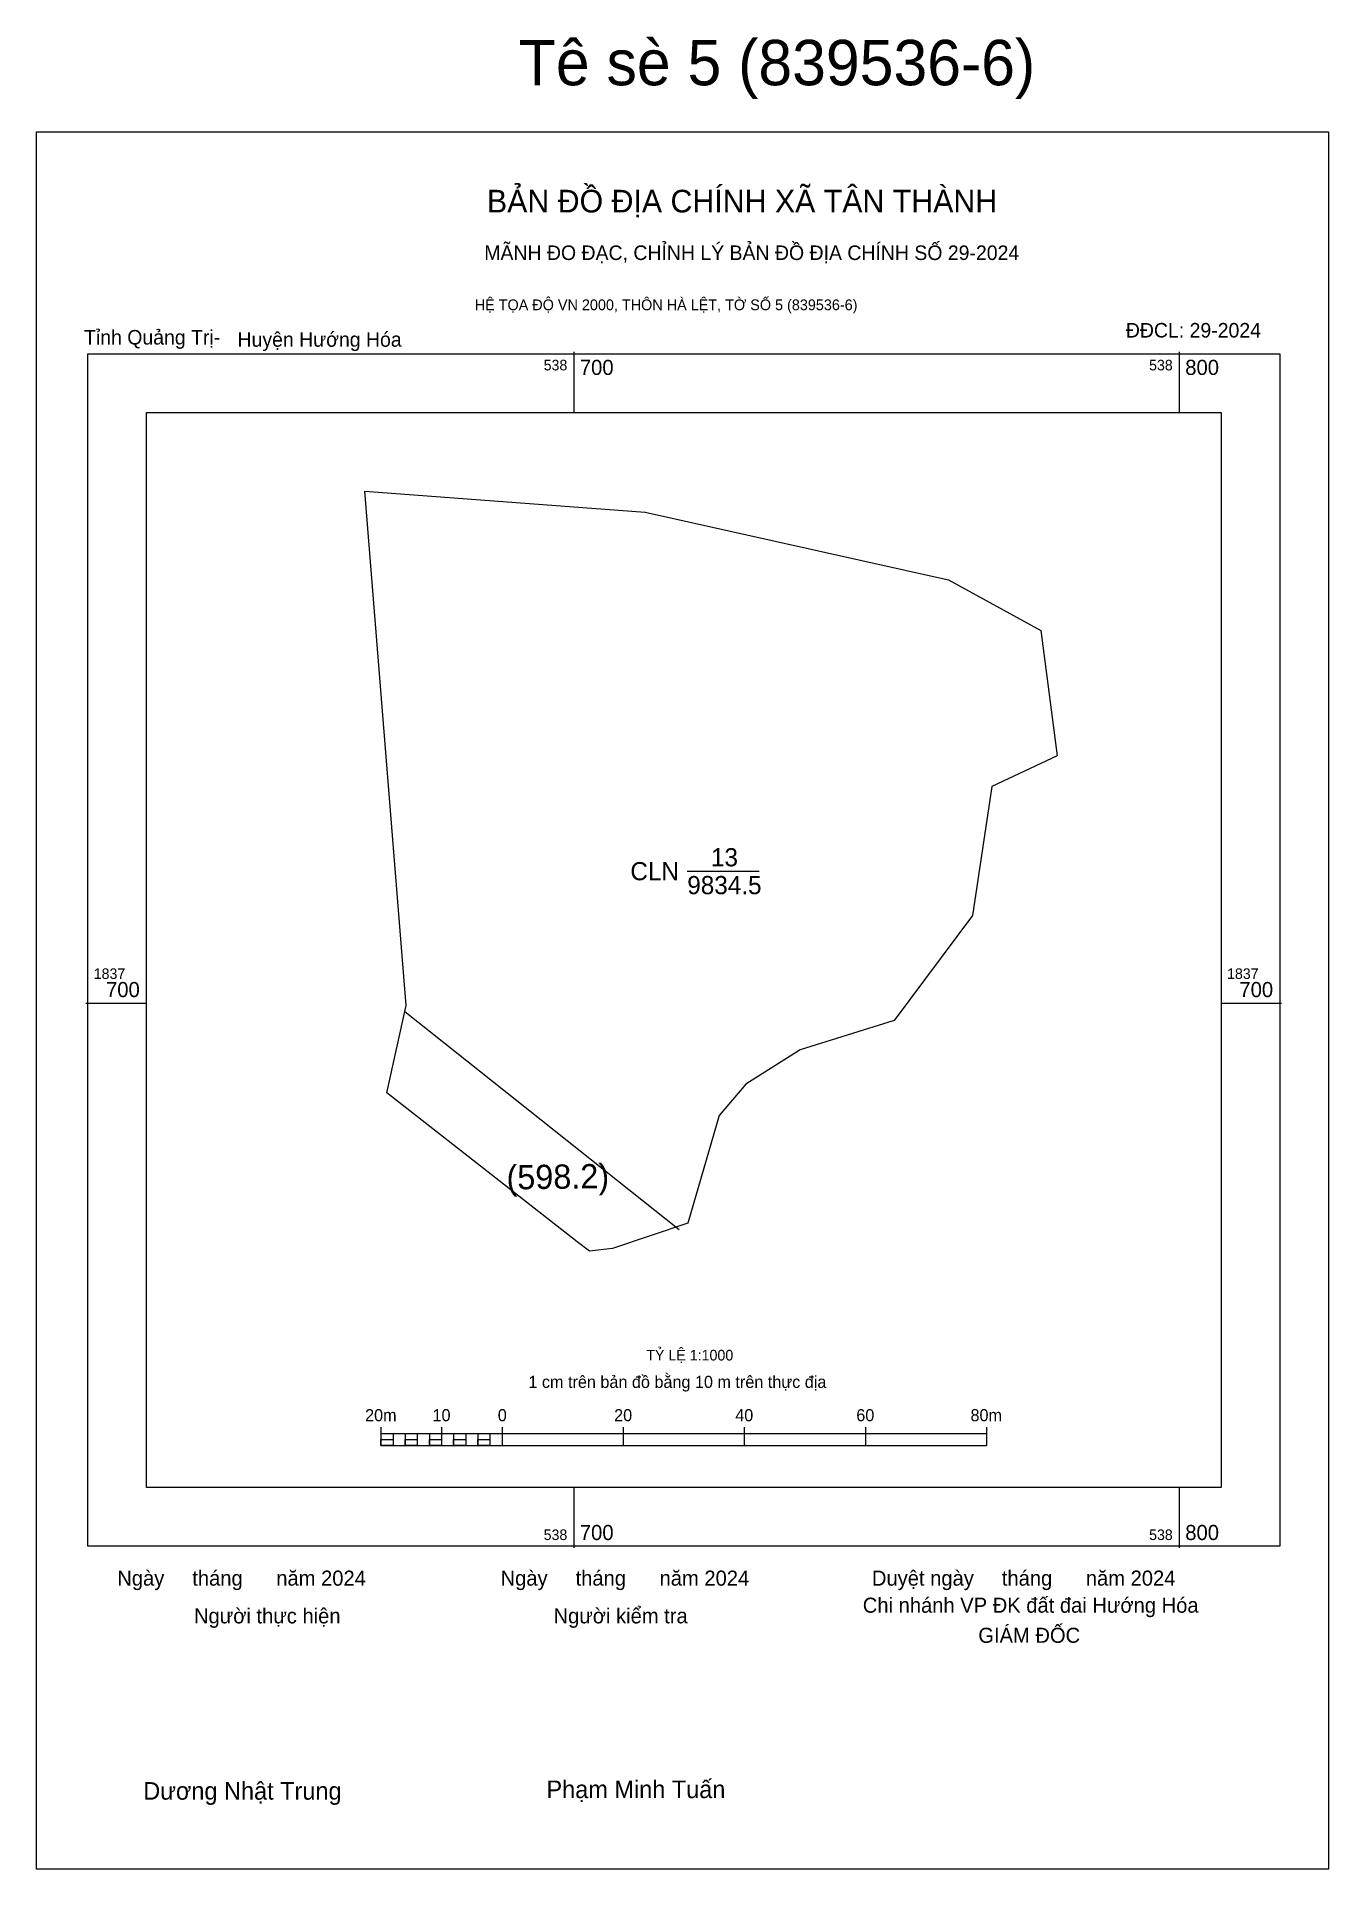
# Model space of a CAD drawing. Extents: x 538611 to 538825, y 1837557 to 1837860.
import ezdxf

# ---------------------------------------------------------------- set-up
doc = ezdxf.new("R2010")
doc.units = 0
for name, color, linetype in [('Level 10', 7, 'Continuous'), ('Level 12', 7, 'Continuous'), ('Level 13', 7, 'Continuous'), ('Level 15', 7, 'Continuous'), ('Level 27', 7, 'Continuous'), ('Level 59', 7, 'Continuous'), ('Level 6', 7, 'Continuous'), ('Level 62', 7, 'Continuous'), ('Level 63', 7, 'Continuous'), ('Level 9', 7, 'Continuous')]:
    doc.layers.add(name, color=color, linetype=linetype)

msp = doc.modelspace()

# ---------------------------------------------------------------- linework, layer by layer
at = {"layer": 'Level 10'}
msp.add_line((538718.74, 1837721.8), (538730.65, 1837721.8), dxfattribs=at)
msp.add_lwpolyline([(538665.47, 1837784.56), (538711.81, 1837781.1), (538761.88, 1837769.91), (538777.14, 1837761.52), (538779.84, 1837740.82), (538769.07, 1837735.79), (538765.87, 1837714.48), (538752.9, 1837697.13), (538737.38, 1837692.31), (538728.42, 1837686.61), (538723.99, 1837681.46), (538718.85, 1837663.66), (538706.38, 1837659.52), (538702.61, 1837659.05), (538700.58, 1837660.61), (538669.12, 1837685.21), (538672.3, 1837699.6)], close=True, dxfattribs=at)
at = {"layer": 'Level 15'}
msp.add_lwpolyline([(538611.28, 1837843.89), (538824.64, 1837843.89), (538824.64, 1837556.98), (538611.28, 1837556.98)], close=True, dxfattribs=at)
at = {"layer": 'Level 27'}
for p, q in [((538665.47, 1837784.56), (538665.47, 1837784.57)), ((538711.81, 1837781.1), (538711.81, 1837781.11)), ((538777.14, 1837761.52), (538777.14, 1837761.53)), ((538779.84, 1837740.82), (538779.85, 1837740.82)), ((538737.38, 1837692.31), (538737.39, 1837692.31)), ((538669.12, 1837685.21), (538669.12, 1837685.2)), ((538700.58, 1837660.61), (538700.57, 1837660.6)), ((538702.61, 1837659.05), (538702.61, 1837659.04))]:
    msp.add_line(p, q, dxfattribs=at)
at = {"layer": 'Level 59'}
msp.add_lwpolyline([(538672.08, 1837698.62), (538717.4, 1837662.64)], dxfattribs=at)
at = {"layer": 'Level 62'}
msp.add_lwpolyline([(538629.4, 1837797.55), (538806.91, 1837797.55), (538806.91, 1837620.04), (538629.4, 1837620.04)], close=True, dxfattribs=at)
at = {"layer": 'Level 63'}
for p, q in [((538700, 1837807.55), (538700, 1837797.55)), ((538800, 1837807.55), (538800, 1837797.55)), ((538619.4, 1837700), (538629.4, 1837700)), ((538806.91, 1837700), (538816.91, 1837700)), ((538668.16, 1837629.97), (538668.16, 1837626.97)), ((538668.16, 1837628.97), (538768.16, 1837628.97)), ((538670.16, 1837628.97), (538670.16, 1837626.97)), ((538672.16, 1837628.97), (538672.16, 1837626.97)), ((538674.16, 1837628.97), (538674.16, 1837626.97)), ((538676.16, 1837628.97), (538676.16, 1837626.97)), ((538678.16, 1837629.97), (538678.16, 1837626.97)), ((538678.16, 1837628.97), (538678.16, 1837626.97)), ((538680.16, 1837628.97), (538680.16, 1837626.97)), ((538682.16, 1837628.97), (538682.16, 1837626.97)), ((538684.16, 1837628.97), (538684.16, 1837626.97)), ((538686.16, 1837628.97), (538686.16, 1837626.97)), ((538688.16, 1837629.97), (538688.16, 1837626.97)), ((538688.16, 1837628.97), (538688.16, 1837626.97)), ((538708.16, 1837629.97), (538708.16, 1837626.97)), ((538728.16, 1837629.97), (538728.16, 1837626.97)), ((538748.16, 1837629.97), (538748.16, 1837626.97)), ((538768.16, 1837629.97), (538768.16, 1837626.97)), ((538668.16, 1837626.97), (538768.16, 1837626.97)), ((538700, 1837620.04), (538700, 1837610.04)), ((538800, 1837620.04), (538800, 1837610.04))]:
    msp.add_line(p, q, dxfattribs=at)
for points in [[(538619.71, 1837807.24), (538816.6, 1837807.24), (538816.6, 1837610.35), (538619.71, 1837610.35)], [(538668.16, 1837627.97), (538670.16, 1837627.97), (538670.16, 1837626.97), (538668.16, 1837626.97)], [(538668.16, 1837627.97), (538670.16, 1837627.97), (538670.16, 1837626.97), (538668.16, 1837626.97)], [(538672.16, 1837627.97), (538674.16, 1837627.97), (538674.16, 1837626.97), (538672.16, 1837626.97)], [(538676.16, 1837627.97), (538678.16, 1837627.97), (538678.16, 1837626.97), (538676.16, 1837626.97)], [(538680.16, 1837627.97), (538682.16, 1837627.97), (538682.16, 1837626.97), (538680.16, 1837626.97)], [(538684.16, 1837627.97), (538686.16, 1837627.97), (538686.16, 1837626.97), (538684.16, 1837626.97)]]:
    msp.add_lwpolyline(points, close=True, dxfattribs=at)

# ---------------------------------------------------------------- texts
at = {"layer": 'Level 12'}
msp.add_text('(598.2)', height=4, rotation=0.8434, dxfattribs=at).set_placement((538688.92, 1837669.23))
at = {"layer": 'Level 13'}
for s, p in [('13', (538722.66, 1837722.6)), ('CLN', (538709.35, 1837720.3)), ('9834.5', (538718.75, 1837718))]:
    msp.add_text(s, height=3, dxfattribs=at).set_placement(p)
at = {"layer": 'Level 6'}
msp.add_text('TỶ LỆ 1:1000', height=1.7579, dxfattribs=at).set_placement((538711.97, 1837641))
at = {"layer": 'Level 63'}
for s, height, p in [('Tê sè 5 (839536-6)', 7.5, (538690.92, 1837851.57)), ('BẢN ĐỒ ĐỊA CHÍNH XÃ TÂN THÀNH', 3.7437, (538685.66, 1837830.57)), ('MÃNH ĐO ĐẠC, CHỈNH LÝ BẢN ĐỒ ĐỊA CHÍNH SỐ 29-2024', 2.4022, (538685.22, 1837822.72)), ('HỆ TỌA ĐỘ VN 2000, THÔN HÀ LỆT, TỜ SỐ 5 (839536-6)', 1.7782, (538683.64, 1837814.43)), ('538', 1.75, (538695.03, 1837804.49)), ('700', 2.5, (538701, 1837803.74)), ('538', 1.75, (538795.03, 1837804.49)), ('800', 2.5, (538801, 1837803.74)), ('1837', 1.75, (538620.71, 1837704)), ('1837', 1.75, (538807.91, 1837704)), ('700', 2.5, (538622.74, 1837701)), ('700', 2.5, (538809.94, 1837701)), ('D', 0.01, (538672.3, 1837699.6)), ('D', 0.01, (538672.3, 1837699.6)), ('D', 0.01, (538672.3, 1837699.6)), ('D', 0.01, (538672.3, 1837699.6)), ('D', 0.01, (538672.3, 1837699.6)), ('D', 0.01, (538672.3, 1837699.6)), ('D', 0.01, (538672.3, 1837699.6)), ('D', 0.01, (538672.3, 1837699.6)), ('D', 0.01, (538672.3, 1837699.6)), ('D', 0.01, (538670.43, 1837689.58)), ('D', 0.01, (538670.43, 1837689.58)), ('1 cm trên bản đồ bằng 10 m trên thực địa', 2, (538692.51, 1837636.47)), ('20m', 2, (538665.53, 1837630.97)), ('10', 2, (538676.67, 1837630.97)), ('0', 2, (538687.45, 1837630.97)), ('20', 2, (538706.67, 1837630.97)), ('40', 2, (538726.67, 1837630.97)), ('60', 2, (538746.67, 1837630.97)), ('80m', 2, (538765.53, 1837630.97)), ('700', 2.5, (538701, 1837611.35)), ('800', 2.5, (538801, 1837611.35)), ('538', 1.75, (538695.03, 1837611.35)), ('538', 1.75, (538795.03, 1837611.35)), ('Ngày     tháng      năm 2024', 2.4883, (538624.6, 1837603.82)), ('Ngày     tháng      năm 2024', 2.4883, (538687.91, 1837603.82)), ('Duyệt ngày     tháng      năm 2024', 2.4883, (538749.25, 1837603.82)), ('Chi nhánh VP ĐK đất đai Hướng Hóa', 2.4883, (538747.74, 1837599.35)), ('Người thực hiện', 2.4883, (538637.27, 1837597.59)), ('Người kiểm tra', 2.4883, (538696.66, 1837597.59)), ('GIÁM ĐỐC', 2.488, (538766.82, 1837594.38)), ('Dương Nhật Trung', 2.9024, (538628.89, 1837568.48)), ('Phạm Minh Tuấn', 2.9024, (538695.49, 1837568.74))]:
    msp.add_text(s, height=height, dxfattribs=at).set_placement(p)
at = {"layer": 'Level 9'}
for s, p in [('Tỉnh Quảng Trị-', (538619.11, 1837808.76)), ('Huyện Hướng Hóa', (538644.46, 1837808.4)), ('ĐĐCL: 29-2024', (538791.19, 1837809.92))]:
    msp.add_text(s, height=2.4022, dxfattribs=at).set_placement(p)

doc.saveas('drawing.dxf')
